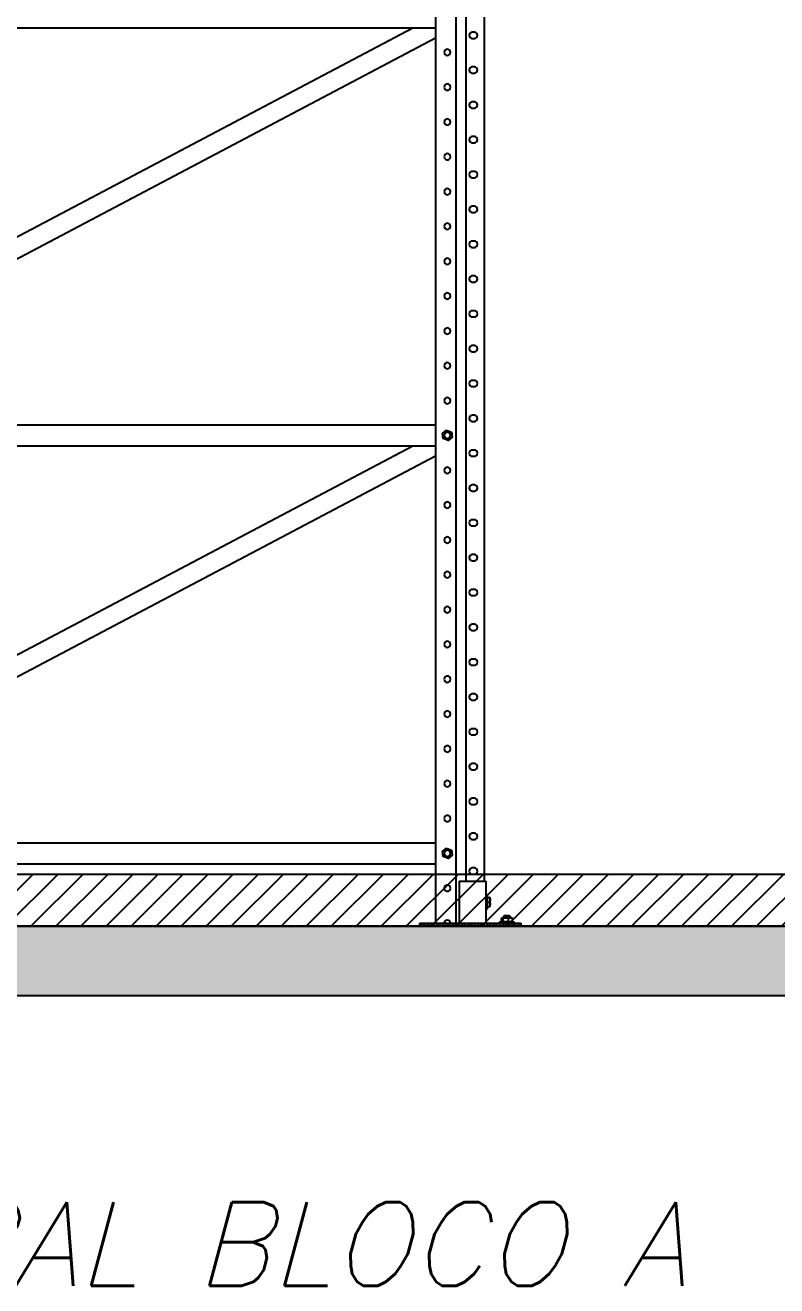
# Model space of a CAD drawing. Header units: millimetres. Extents: x 223 to 55669, y 510 to 13629.
# Drawn here: x 35617 to 36696, y 510 to 2320 of the extents above; entities that cross this region are included whole.
import ezdxf

# ---------------------------------------------------------------- set-up
doc = ezdxf.new("R2010")
doc.units = ezdxf.units.MM
doc.linetypes.add('LIN0', pattern=[0])
doc.layers.add('4 - TEXTO DE ESCALA E VISTA', color=2, linetype='Continuous')
doc.layers.add('arq_fina', color=30, linetype='Continuous')
doc.layers.add('MONTANTE', color=170, linetype='LIN0', lineweight=25)
doc.styles.add('ROMANS', font='romans.shx', dxfattribs={"oblique": 15, "height": 170})

# ---------------------------------------------------------------- blocks, each defined once
blk = doc.blocks.new('*U66')
at = {"layer": 'MONTANTE'}
h = blk.add_hatch(dxfattribs=at)
h.set_pattern_fill('ANSI31', color=256, angle=180)
h.set_pattern_definition([(45, (-29462.845, 38711.156), (-2.24506403, 2.24506403), [])])
h.paths.add_polyline_path([(-1330.3, 4.7), (-1185.3, 4.7), (-1185.3, 0), (-1330.3, 0)])
for p, q in [((-1277.6, 10954.8), (-1277.6, 64.7)), ((-1251.5, 10954.8), (-1251.5, 64.7)), ((-1237.1, 10954.8), (-1237.1, 4.7)), ((-1207.9, 10954.8), (-1207.9, 4.7)), ((-122.4, 1289.7), (-1207.9, 1289.7)), ((-122.4, 734.2), (-1175.6, 1289.7)), ((-154.7, 719.7), (-1207.9, 1275.3)), ((-122.4, 719.7), (-1207.9, 719.7)), ((-122.4, 689.7), (-1207.9, 689.7)), ((-122.4, 134.2), (-1175.6, 689.7)), ((-154.7, 119.7), (-1207.9, 675.3)), ((-122.4, 119.7), (-1207.9, 119.7)), ((-122.4, 89.7), (-1207.9, 89.7)), ((-1280.3, 64.7), (-1280.3, 4.7)), ((-1241.9, 64.7), (-1280.3, 64.7)), ((-1241.9, 64.7), (-1241.9, 4.7)), ((-1285.7, 41.1), (-1286.3, 37.9)), ((-1286.3, 28.4), (-1286.3, 41.1)), ((-1281.9, 41.1), (-1285.7, 41.1)), ((-1281.9, 45), (-1280.3, 45)), ((-1281.9, 45), (-1281.9, 24.5)), ((-1285.7, 28.4), (-1286.3, 28.4)), ((-1281.9, 34.7), (-1285.7, 34.7)), ((-1281.9, 28.4), (-1285.7, 28.4)), ((-1280.3, 24.5), (-1281.9, 24.5)), ((-1330.3, 4.7), (-1330.3, 0)), ((-1330.3, 4.7), (-1330.3, 0)), ((-1330.3, 4.7), (-1330.3, 0)), ((-1330.3, 4.7), (-1330.3, 0)), ((-1330.3, 4.7), (-1330.3, 0)), ((-1330.3, 4.7), (-1330.3, 0)), ((-1330.3, 4.7), (-1330.3, 0)), ((-1330.3, 4.7), (-1330.3, 0)), ((-1330.3, 4.7), (-1330.3, 0)), ((-1330.3, 4.7), (-1330.3, 0)), ((-1330.3, 4.7), (-1330.3, 0)), ((-1330.3, 4.7), (-1330.3, 0)), ((-1330.3, 4.7), (-1330.3, 0)), ((-1330.3, 4.7), (-1330.3, 0)), ((-1330.3, 4.7), (-1330.3, 0)), ((-1330.3, 4.7), (-1330.3, 0)), ((-1330.3, 4.7), (-1330.3, 0)), ((-1330.3, 4.7), (-1330.3, 0)), ((-1330.3, 4.7), (-1330.3, 0)), ((-1330.3, 4.7), (-1330.3, 0)), ((-1330.3, 4.7), (-1330.3, 0)), ((-1330.3, 4.7), (-1330.3, 0)), ((-1330.3, 4.7), (-1330.3, 0)), ((-1330.3, 4.7), (-1330.3, 0)), ((-1330.3, 4.7), (-1330.3, 0)), ((-1330.3, 4.7), (-1330.3, 0)), ((-1330.3, 4.7), (-1330.3, 0)), ((-1330.3, 4.7), (-1330.3, 0)), ((-1330.3, 4.7), (-1330.3, 0)), ((-1330.3, 4.7), (-1330.3, 0)), ((-1330.3, 4.7), (-1330.3, 0)), ((-1330.3, 4.7), (-1330.3, 0)), ((-1330.3, 4.7), (-1330.3, 0)), ((-1330.3, 4.7), (-1330.3, 0)), ((-1330.3, 4.7), (-1330.3, 0)), ((-1330.3, 4.7), (-1330.3, 0)), ((-1330.3, 4.7), (-1330.3, 0)), ((-1330.3, 4.7), (-1330.3, 0)), ((-1330.3, 4.7), (-1330.3, 0)), ((-1330.3, 4.7), (-1330.3, 0)), ((-1330.3, 4.7), (-1330.3, 0)), ((-1330.3, 4.7), (-1330.3, 0)), ((-1330.3, 4.7), (-1330.3, 0)), ((-1330.3, 4.7), (-1330.3, 0)), ((-1330.3, 4.7), (-1330.3, 0)), ((-1330.3, 4.7), (-1330.3, 0)), ((-1330.3, 4.7), (-1330.3, 0)), ((-1330.3, 4.7), (-1330.3, 0)), ((-1330.3, 4.7), (-1330.3, 0)), ((-1330.3, 4.7), (-1330.3, 0)), ((-1330.3, 4.7), (-1330.3, 0)), ((-1330.3, 4.7), (-1330.3, 0)), ((-1330.3, 4.7), (-1330.3, 0)), ((-1330.3, 4.7), (-1330.3, 0)), ((-1330.3, 4.7), (-1330.3, 0)), ((-1330.3, 4.7), (-1330.3, 0)), ((-1330.3, 4.7), (-1330.3, 0)), ((-1330.3, 4.7), (-1330.3, 0)), ((-1330.3, 4.7), (-1330.3, 0)), ((-1330.3, 4.7), (-1330.3, 0)), ((-1330.3, 4.7), (-1330.3, 0)), ((-1330.3, 4.7), (-1330.3, 0)), ((-1330.3, 4.7), (-1330.3, 0)), ((-1330.3, 4.7), (-1330.3, 0)), ((-1330.3, 4.7), (-1330.3, 0)), ((-1330.3, 4.7), (-1330.3, 0)), ((-1330.3, 4.7), (-1330.3, 0)), ((-1330.3, 4.7), (-1330.3, 0)), ((-1330.3, 4.7), (-1330.3, 0)), ((-1330.3, 4.7), (-1330.3, 0)), ((-1330.3, 4.7), (-1330.3, 0)), ((-1330.3, 4.7), (-1330.3, 0)), ((-1330.3, 4.7), (-1330.3, 0)), ((-1330.3, 4.7), (-1330.3, 0)), ((-1330.3, 4.7), (-1330.3, 0)), ((-1330.3, 4.7), (-1330.3, 0)), ((-1330.3, 4.7), (-1330.3, 0)), ((-1330.3, 4.7), (-1330.3, 0)), ((-1330.3, 4.7), (-1330.3, 0)), ((-1330.3, 4.7), (-1330.3, 0)), ((-1330.3, 4.7), (-1330.3, 0)), ((-1330.3, 4.7), (-1330.3, 0)), ((-1330.3, 4.7), (-1330.3, 0)), ((-1330.3, 4.7), (-1330.3, 0)), ((-1330.3, 4.7), (-1330.3, 0)), ((-1330.3, 4.7), (-1330.3, 0)), ((-1330.3, 4.7), (-1330.3, 0)), ((-1330.3, 4.7), (-1330.3, 0)), ((-1330.3, 4.7), (-1330.3, 0)), ((-1330.3, 4.7), (-1330.3, 0)), ((-1330.3, 4.7), (-1330.3, 0)), ((-1330.3, 4.7), (-1330.3, 0)), ((-1330.3, 4.7), (-1330.3, 0)), ((-1330.3, 4.7), (-1330.3, 0)), ((-1330.3, 4.7), (-1330.3, 0)), ((-1330.3, 4.7), (-1330.3, 0)), ((-1330.3, 4.7), (-1330.3, 0)), ((-1330.3, 4.7), (-1330.3, 0)), ((-1330.3, 4.7), (-1330.3, 0)), ((-1330.3, 4.7), (-1330.3, 0)), ((-1330.3, 4.7), (-1330.3, 0)), ((-1330.3, 4.7), (-1330.3, 0)), ((-1330.3, 4.7), (-1330.3, 0)), ((-1330.3, 4.7), (-1330.3, 0)), ((-1330.3, 4.7), (-1330.3, 0)), ((-1330.3, 4.7), (-1330.3, 0)), ((-1330.3, 4.7), (-1330.3, 0)), ((-1330.3, 4.7), (-1330.3, 0)), ((-1330.3, 4.7), (-1330.3, 0)), ((-1330.3, 4.7), (-1330.3, 0)), ((-1330.3, 4.7), (-1330.3, 0)), ((-1330.3, 4.7), (-1330.3, 0)), ((-1330.3, 4.7), (-1330.3, 0)), ((-1330.3, 4.7), (-1330.3, 0)), ((-1330.3, 4.7), (-1330.3, 0)), ((-1330.3, 4.7), (-1330.3, 0)), ((-1330.3, 4.7), (-1330.3, 0)), ((-1330.3, 4.7), (-1330.3, 0)), ((-1330.3, 4.7), (-1330.3, 0)), ((-1330.3, 4.7), (-1330.3, 0)), ((-1330.3, 4.7), (-1330.3, 0)), ((-1330.3, 4.7), (-1330.3, 0)), ((-1330.3, 4.7), (-1330.3, 0)), ((-1330.3, 4.7), (-1330.3, 0)), ((-1330.3, 4.7), (-1330.3, 0)), ((-1330.3, 4.7), (-1330.3, 0)), ((-1330.3, 4.7), (-1330.3, 0)), ((-1330.3, 4.7), (-1330.3, 0)), ((-1330.3, 4.7), (-1330.3, 0)), ((-1330.3, 4.7), (-1330.3, 0)), ((-1330.3, 4.7), (-1330.3, 0)), ((-1330.3, 4.7), (-1330.3, 0)), ((-1330.3, 4.7), (-1330.3, 0)), ((-1330.3, 4.7), (-1330.3, 0)), ((-1330.3, 4.7), (-1330.3, 0)), ((-1330.3, 4.7), (-1330.3, 0)), ((-1330.3, 4.7), (-1330.3, 0)), ((-1330.3, 4.7), (-1330.3, 0)), ((-1330.3, 4.7), (-1330.3, 0)), ((-1330.3, 4.7), (-1330.3, 0)), ((-1330.3, 4.7), (-1330.3, 0)), ((-1330.3, 4.7), (-1330.3, 0)), ((-1330.3, 4.7), (-1330.3, 0)), ((-1330.3, 4.7), (-1330.3, 0)), ((-1330.3, 4.7), (-1330.3, 0)), ((-1330.3, 4.7), (-1330.3, 0)), ((-1330.3, 4.7), (-1330.3, 0)), ((-1330.3, 4.7), (-1330.3, 0)), ((-1330.3, 4.7), (-1330.3, 0)), ((-1330.3, 4.7), (-1330.3, 0)), ((-1330.3, 4.7), (-1330.3, 0)), ((-1330.3, 4.7), (-1330.3, 0)), ((-1330.3, 4.7), (-1330.3, 0)), ((-1330.3, 4.7), (-1330.3, 0)), ((-1330.3, 4.7), (-1330.3, 0)), ((-1330.3, 4.7), (-1330.3, 0)), ((-1330.3, 4.7), (-1330.3, 0)), ((-1330.3, 4.7), (-1330.3, 0)), ((-1330.3, 4.7), (-1330.3, 0)), ((-1330.3, 4.7), (-1330.3, 0)), ((-1330.3, 4.7), (-1330.3, 0)), ((-1330.3, 4.7), (-1330.3, 0)), ((-1330.3, 4.7), (-1330.3, 0)), ((-1330.3, 4.7), (-1330.3, 0)), ((-1330.3, 4.7), (-1330.3, 0)), ((-1330.3, 4.7), (-1330.3, 0)), ((-1330.3, 4.7), (-1330.3, 0)), ((-1330.3, 4.7), (-1330.3, 0)), ((-1330.3, 4.7), (-1330.3, 0)), ((-1330.3, 4.7), (-1330.3, 0)), ((-1330.3, 4.7), (-1330.3, 0)), ((-1330.3, 4.7), (-1330.3, 0)), ((-1330.3, 4.7), (-1330.3, 0)), ((-1330.3, 4.7), (-1330.3, 0)), ((-1330.3, 4.7), (-1330.3, 0)), ((-1330.3, 4.7), (-1330.3, 0)), ((-1330.3, 4.7), (-1330.3, 0)), ((-1330.3, 4.7), (-1330.3, 0)), ((-1330.3, 4.7), (-1330.3, 0)), ((-1330.3, 4.7), (-1330.3, 0)), ((-1330.3, 4.7), (-1330.3, 0)), ((-1330.3, 4.7), (-1330.3, 0)), ((-1330.3, 4.7), (-1330.3, 0)), ((-1330.3, 4.7), (-1330.3, 0)), ((-1330.3, 4.7), (-1330.3, 0)), ((-1330.3, 4.7), (-1330.3, 0)), ((-1330.3, 4.7), (-1330.3, 0)), ((-1330.3, 4.7), (-1330.3, 0)), ((-1330.3, 4.7), (-1330.3, 0)), ((-1330.3, 4.7), (-1330.3, 0)), ((-1330.3, 4.7), (-1330.3, 0)), ((-1330.3, 4.7), (-1330.3, 0)), ((-1330.3, 4.7), (-1330.3, 0)), ((-1330.3, 4.7), (-1330.3, 0)), ((-1330.3, 4.7), (-1330.3, 0)), ((-1330.3, 4.7), (-1330.3, 0)), ((-1330.3, 4.7), (-1330.3, 0)), ((-1330.3, 4.7), (-1330.3, 0)), ((-1330.3, 4.7), (-1330.3, 0)), ((-1330.3, 4.7), (-1330.3, 0)), ((-1330.3, 4.7), (-1330.3, 0)), ((-1330.3, 4.7), (-1330.3, 0)), ((-1330.3, 4.7), (-1330.3, 0)), ((-1330.3, 4.7), (-1330.3, 0)), ((-1330.3, 4.7), (-1330.3, 0)), ((-1330.3, 4.7), (-1330.3, 0)), ((-1330.3, 4.7), (-1330.3, 0)), ((-1330.3, 4.7), (-1330.3, 0)), ((-1330.3, 4.7), (-1330.3, 0)), ((-1330.3, 4.7), (-1330.3, 0)), ((-1330.3, 4.7), (-1330.3, 0)), ((-1330.3, 4.7), (-1330.3, 0)), ((-1330.3, 4.7), (-1330.3, 0)), ((-1330.3, 4.7), (-1330.3, 0)), ((-1330.3, 4.7), (-1330.3, 0)), ((-1330.3, 4.7), (-1330.3, 0)), ((-1330.3, 4.7), (-1330.3, 0)), ((-1330.3, 4.7), (-1330.3, 0)), ((-1330.3, 4.7), (-1330.3, 0)), ((-1330.3, 4.7), (-1330.3, 0)), ((-1330.3, 4.7), (-1330.3, 0)), ((-1330.3, 4.7), (-1330.3, 0)), ((-1330.3, 4.7), (-1330.3, 0)), ((-1330.3, 4.7), (-1330.3, 0)), ((-1330.3, 4.7), (-1330.3, 0)), ((-1330.3, 4.7), (-1330.3, 0)), ((-1330.3, 4.7), (-1330.3, 0)), ((-1330.3, 4.7), (-1330.3, 0)), ((-1330.3, 4.7), (-1330.3, 0)), ((-1330.3, 4.7), (-1330.3, 0)), ((-1330.3, 4.7), (-1330.3, 0)), ((-1330.3, 4.7), (-1330.3, 0)), ((-1330.3, 4.7), (-1330.3, 0)), ((-1330.3, 4.7), (-1330.3, 0)), ((-1330.3, 4.7), (-1330.3, 0)), ((-1330.3, 4.7), (-1330.3, 0)), ((-1330.3, 4.7), (-1330.3, 0)), ((-1330.3, 4.7), (-1330.3, 0)), ((-1330.3, 4.7), (-1330.3, 0)), ((-1330.3, 4.7), (-1330.3, 0)), ((-1330.3, 4.7), (-1330.3, 0)), ((-1330.3, 4.7), (-1330.3, 0)), ((-1330.3, 4.7), (-1330.3, 0)), ((-1330.3, 4.7), (-1330.3, 0)), ((-1330.3, 4.7), (-1330.3, 0)), ((-1330.3, 4.7), (-1330.3, 0)), ((-1330.3, 4.7), (-1330.3, 0)), ((-1330.3, 4.7), (-1330.3, 0)), ((-1330.3, 4.7), (-1330.3, 0)), ((-1330.3, 4.7), (-1330.3, 0)), ((-1330.3, 4.7), (-1330.3, 0)), ((-1330.3, 4.7), (-1330.3, 0)), ((-1330.3, 4.7), (-1330.3, 0)), ((-1330.3, 4.7), (-1330.3, 0)), ((-1330.3, 4.7), (-1330.3, 0)), ((-1330.3, 4.7), (-1330.3, 0)), ((-1330.3, 4.7), (-1330.3, 0)), ((-1330.3, 4.7), (-1330.3, 0)), ((-1330.3, 4.7), (-1330.3, 0)), ((-1330.3, 4.7), (-1330.3, 0)), ((-1330.3, 4.7), (-1330.3, 0)), ((-1330.3, 4.7), (-1330.3, 0)), ((-1330.3, 4.7), (-1330.3, 0)), ((-1330.3, 4.7), (-1330.3, 0)), ((-1330.3, 4.7), (-1330.3, 0)), ((-1330.3, 4.7), (-1330.3, 0)), ((-1330.3, 4.7), (-1330.3, 0)), ((-1330.3, 4.7), (-1330.3, 0)), ((-1330.3, 4.7), (-1330.3, 0)), ((-1330.3, 4.7), (-1330.3, 0)), ((-1330.3, 4.7), (-1330.3, 0)), ((-1330.3, 4.7), (-1330.3, 0)), ((-1330.3, 4.7), (-1330.3, 0)), ((-1330.3, 4.7), (-1330.3, 0)), ((-1330.3, 4.7), (-1330.3, 0)), ((-1330.3, 4.7), (-1330.3, 0)), ((-1330.3, 4.7), (-1330.3, 0)), ((-1330.3, 4.7), (-1330.3, 0)), ((-1330.3, 4.7), (-1330.3, 0)), ((-1330.3, 4.7), (-1330.3, 0)), ((-1330.3, 4.7), (-1330.3, 0)), ((-1330.3, 4.7), (-1330.3, 0)), ((-1330.3, 4.7), (-1330.3, 0)), ((-1330.3, 4.7), (-1330.3, 0)), ((-1330.3, 4.7), (-1330.3, 0)), ((-1330.3, 4.7), (-1330.3, 0)), ((-1330.3, 4.7), (-1330.3, 0)), ((-1330.3, 4.7), (-1330.3, 0)), ((-1330.3, 4.7), (-1330.3, 0)), ((-1330.3, 4.7), (-1330.3, 0)), ((-1330.3, 4.7), (-1330.3, 0)), ((-1330.3, 4.7), (-1330.3, 0)), ((-1330.3, 4.7), (-1330.3, 0)), ((-1330.3, 4.7), (-1330.3, 0)), ((-1330.3, 4.7), (-1330.3, 0)), ((-1330.3, 4.7), (-1330.3, 0)), ((-1330.3, 4.7), (-1330.3, 0)), ((-1330.3, 4.7), (-1330.3, 0)), ((-1330.3, 4.7), (-1330.3, 0)), ((-1330.3, 4.7), (-1330.3, 0)), ((-1330.3, 4.7), (-1330.3, 0)), ((-1330.3, 4.7), (-1330.3, 0)), ((-1330.3, 4.7), (-1330.3, 0)), ((-1330.3, 4.7), (-1330.3, 0)), ((-1330.3, 4.7), (-1330.3, 0)), ((-1330.3, 4.7), (-1330.3, 0)), ((-1330.3, 4.7), (-1330.3, 0)), ((-1330.3, 4.7), (-1330.3, 0)), ((-1330.3, 4.7), (-1330.3, 0)), ((-1330.3, 4.7), (-1330.3, 0)), ((-1330.3, 4.7), (-1330.3, 0)), ((-1330.3, 4.7), (-1330.3, 0)), ((-1330.3, 4.7), (-1330.3, 0)), ((-1330.3, 4.7), (-1330.3, 0)), ((-1330.3, 4.7), (-1330.3, 0)), ((-1330.3, 4.7), (-1330.3, 0)), ((-1330.3, 4.7), (-1330.3, 0)), ((-1330.3, 4.7), (-1330.3, 0)), ((-1330.3, 4.7), (-1330.3, 0)), ((-1330.3, 4.7), (-1330.3, 0)), ((-1330.3, 4.7), (-1330.3, 0)), ((-1330.3, 4.7), (-1330.3, 0)), ((-1330.3, 4.7), (-1330.3, 0)), ((-1330.3, 4.7), (-1330.3, 0)), ((-1185.3, 4.7), (-1330.3, 4.7)), ((-1330.3, 4.7), (-1330.3, 0)), ((-1330.3, 0), (-1185.3, 0)), ((-1320.7, 4.7), (-1320.7, 6.3)), ((-1299.9, 6.3), (-1320.7, 6.3)), ((-1318.3, 11.3), (-1315.4, 11.9)), ((-1317.2, 11.9), (-1318.3, 11.3)), ((-1318.3, 6.8), (-1318.3, 11.3)), ((-1317.4, 6.3), (-1318.3, 6.8)), ((-1318.3, 6.8), (-1315.4, 6.3)), ((-1303.4, 11.9), (-1317.2, 11.9)), ((-1315.4, 11.9), (-1312.5, 11.3)), ((-1315.4, 6.3), (-1312.5, 6.8)), ((-1315.1, 14.3), (-1313.7, 15.4)), ((-1315.1, 14.3), (-1305.5, 14.3)), ((-1315.1, 14.3), (-1315.1, 11.9)), ((-1306.9, 15.4), (-1313.7, 15.4)), ((-1312.5, 11.3), (-1308.5, 11.9)), ((-1312.5, 6.8), (-1312.5, 11.3)), ((-1312.5, 6.8), (-1308.5, 6.3)), ((-1308.5, 11.9), (-1304.5, 11.3)), ((-1308.5, 6.3), (-1304.5, 6.8)), ((-1306.9, 15.4), (-1305.5, 14.3)), ((-1305.5, 14.3), (-1305.5, 11.9)), ((-1304.5, 11.3), (-1303.4, 11.9)), ((-1304.5, 11.3), (-1304.5, 6.8)), ((-1304.5, 6.8), (-1303.4, 6.3)), ((-1303.4, 11.9), (-1302.3, 11.3)), ((-1302.3, 6.8), (-1303.2, 6.3)), ((-1302.3, 11.3), (-1302.3, 6.8)), ((-1299.9, 6.3), (-1299.9, 4.7)), ((-1185.3, 0), (-1185.3, 4.7)), ((-1185.3, 0), (-1185.3, 4.7)), ((-1185.3, 0), (-1185.3, 4.7)), ((-1185.3, 0), (-1185.3, 4.7)), ((-1185.3, 0), (-1185.3, 4.7)), ((-1185.3, 0), (-1185.3, 4.7)), ((-1185.3, 0), (-1185.3, 4.7)), ((-1185.3, 0), (-1185.3, 4.7)), ((-1185.3, 0), (-1185.3, 4.7)), ((-1185.3, 0), (-1185.3, 4.7)), ((-1185.3, 0), (-1185.3, 4.7)), ((-1185.3, 0), (-1185.3, 4.7)), ((-1185.3, 0), (-1185.3, 4.7)), ((-1185.3, 0), (-1185.3, 4.7)), ((-1185.3, 0), (-1185.3, 4.7)), ((-1185.3, 0), (-1185.3, 4.7)), ((-1185.3, 0), (-1185.3, 4.7)), ((-1185.3, 0), (-1185.3, 4.7)), ((-1185.3, 0), (-1185.3, 4.7)), ((-1185.3, 0), (-1185.3, 4.7)), ((-1185.3, 0), (-1185.3, 4.7)), ((-1185.3, 0), (-1185.3, 4.7)), ((-1185.3, 0), (-1185.3, 4.7)), ((-1185.3, 0), (-1185.3, 4.7)), ((-1185.3, 0), (-1185.3, 4.7)), ((-1185.3, 0), (-1185.3, 4.7)), ((-1185.3, 0), (-1185.3, 4.7)), ((-1185.3, 0), (-1185.3, 4.7)), ((-1185.3, 0), (-1185.3, 4.7)), ((-1185.3, 0), (-1185.3, 4.7)), ((-1185.3, 0), (-1185.3, 4.7)), ((-1185.3, 0), (-1185.3, 4.7)), ((-1185.3, 0), (-1185.3, 4.7)), ((-1185.3, 0), (-1185.3, 4.7)), ((-1185.3, 0), (-1185.3, 4.7)), ((-1185.3, 0), (-1185.3, 4.7)), ((-1185.3, 0), (-1185.3, 4.7)), ((-1185.3, 0), (-1185.3, 4.7)), ((-1185.3, 0), (-1185.3, 4.7)), ((-1185.3, 0), (-1185.3, 4.7)), ((-1185.3, 0), (-1185.3, 4.7)), ((-1185.3, 0), (-1185.3, 4.7)), ((-1185.3, 0), (-1185.3, 4.7)), ((-1185.3, 0), (-1185.3, 4.7)), ((-1185.3, 0), (-1185.3, 4.7)), ((-1185.3, 0), (-1185.3, 4.7)), ((-1185.3, 0), (-1185.3, 4.7)), ((-1185.3, 0), (-1185.3, 4.7)), ((-1185.3, 0), (-1185.3, 4.7)), ((-1185.3, 0), (-1185.3, 4.7)), ((-1185.3, 0), (-1185.3, 4.7)), ((-1185.3, 0), (-1185.3, 4.7)), ((-1185.3, 0), (-1185.3, 4.7)), ((-1185.3, 0), (-1185.3, 4.7)), ((-1185.3, 0), (-1185.3, 4.7)), ((-1185.3, 0), (-1185.3, 4.7)), ((-1185.3, 0), (-1185.3, 4.7)), ((-1185.3, 0), (-1185.3, 4.7)), ((-1185.3, 0), (-1185.3, 4.7)), ((-1185.3, 0), (-1185.3, 4.7)), ((-1185.3, 0), (-1185.3, 4.7)), ((-1185.3, 0), (-1185.3, 4.7)), ((-1185.3, 0), (-1185.3, 4.7)), ((-1185.3, 0), (-1185.3, 4.7)), ((-1185.3, 0), (-1185.3, 4.7)), ((-1185.3, 0), (-1185.3, 4.7)), ((-1185.3, 0), (-1185.3, 4.7)), ((-1185.3, 0), (-1185.3, 4.7)), ((-1185.3, 0), (-1185.3, 4.7)), ((-1185.3, 0), (-1185.3, 4.7)), ((-1185.3, 0), (-1185.3, 4.7)), ((-1185.3, 0), (-1185.3, 4.7)), ((-1185.3, 0), (-1185.3, 4.7)), ((-1185.3, 0), (-1185.3, 4.7)), ((-1185.3, 0), (-1185.3, 4.7)), ((-1185.3, 0), (-1185.3, 4.7)), ((-1185.3, 0), (-1185.3, 4.7)), ((-1185.3, 0), (-1185.3, 4.7)), ((-1185.3, 0), (-1185.3, 4.7)), ((-1185.3, 0), (-1185.3, 4.7)), ((-1185.3, 0), (-1185.3, 4.7)), ((-1185.3, 0), (-1185.3, 4.7)), ((-1185.3, 0), (-1185.3, 4.7)), ((-1185.3, 0), (-1185.3, 4.7)), ((-1185.3, 0), (-1185.3, 4.7)), ((-1185.3, 0), (-1185.3, 4.7)), ((-1185.3, 0), (-1185.3, 4.7)), ((-1185.3, 0), (-1185.3, 4.7)), ((-1185.3, 0), (-1185.3, 4.7)), ((-1185.3, 0), (-1185.3, 4.7)), ((-1185.3, 0), (-1185.3, 4.7)), ((-1185.3, 0), (-1185.3, 4.7)), ((-1185.3, 0), (-1185.3, 4.7)), ((-1185.3, 0), (-1185.3, 4.7)), ((-1185.3, 0), (-1185.3, 4.7)), ((-1185.3, 0), (-1185.3, 4.7)), ((-1185.3, 0), (-1185.3, 4.7)), ((-1185.3, 0), (-1185.3, 4.7)), ((-1185.3, 0), (-1185.3, 4.7)), ((-1185.3, 0), (-1185.3, 4.7)), ((-1185.3, 0), (-1185.3, 4.7)), ((-1185.3, 0), (-1185.3, 4.7)), ((-1185.3, 0), (-1185.3, 4.7)), ((-1185.3, 0), (-1185.3, 4.7)), ((-1185.3, 0), (-1185.3, 4.7)), ((-1185.3, 0), (-1185.3, 4.7)), ((-1185.3, 0), (-1185.3, 4.7)), ((-1185.3, 0), (-1185.3, 4.7)), ((-1185.3, 0), (-1185.3, 4.7)), ((-1185.3, 0), (-1185.3, 4.7)), ((-1185.3, 0), (-1185.3, 4.7)), ((-1185.3, 0), (-1185.3, 4.7)), ((-1185.3, 0), (-1185.3, 4.7)), ((-1185.3, 0), (-1185.3, 4.7)), ((-1185.3, 0), (-1185.3, 4.7)), ((-1185.3, 0), (-1185.3, 4.7)), ((-1185.3, 0), (-1185.3, 4.7)), ((-1185.3, 0), (-1185.3, 4.7)), ((-1185.3, 0), (-1185.3, 4.7)), ((-1185.3, 0), (-1185.3, 4.7)), ((-1185.3, 0), (-1185.3, 4.7)), ((-1185.3, 0), (-1185.3, 4.7)), ((-1185.3, 0), (-1185.3, 4.7)), ((-1185.3, 0), (-1185.3, 4.7)), ((-1185.3, 0), (-1185.3, 4.7)), ((-1185.3, 0), (-1185.3, 4.7)), ((-1185.3, 0), (-1185.3, 4.7)), ((-1185.3, 0), (-1185.3, 4.7)), ((-1185.3, 0), (-1185.3, 4.7)), ((-1185.3, 0), (-1185.3, 4.7)), ((-1185.3, 0), (-1185.3, 4.7)), ((-1185.3, 0), (-1185.3, 4.7)), ((-1185.3, 0), (-1185.3, 4.7)), ((-1185.3, 0), (-1185.3, 4.7)), ((-1185.3, 0), (-1185.3, 4.7)), ((-1185.3, 0), (-1185.3, 4.7)), ((-1185.3, 0), (-1185.3, 4.7)), ((-1185.3, 0), (-1185.3, 4.7)), ((-1185.3, 0), (-1185.3, 4.7)), ((-1185.3, 0), (-1185.3, 4.7)), ((-1185.3, 0), (-1185.3, 4.7)), ((-1185.3, 0), (-1185.3, 4.7)), ((-1185.3, 0), (-1185.3, 4.7)), ((-1185.3, 0), (-1185.3, 4.7)), ((-1185.3, 0), (-1185.3, 4.7)), ((-1185.3, 0), (-1185.3, 4.7)), ((-1185.3, 0), (-1185.3, 4.7)), ((-1185.3, 0), (-1185.3, 4.7)), ((-1185.3, 0), (-1185.3, 4.7)), ((-1185.3, 0), (-1185.3, 4.7)), ((-1185.3, 0), (-1185.3, 4.7)), ((-1185.3, 0), (-1185.3, 4.7)), ((-1185.3, 0), (-1185.3, 4.7)), ((-1185.3, 0), (-1185.3, 4.7)), ((-1185.3, 0), (-1185.3, 4.7)), ((-1185.3, 0), (-1185.3, 4.7)), ((-1185.3, 0), (-1185.3, 4.7)), ((-1185.3, 0), (-1185.3, 4.7)), ((-1185.3, 0), (-1185.3, 4.7)), ((-1185.3, 0), (-1185.3, 4.7)), ((-1185.3, 0), (-1185.3, 4.7)), ((-1185.3, 0), (-1185.3, 4.7)), ((-1185.3, 0), (-1185.3, 4.7)), ((-1185.3, 0), (-1185.3, 4.7)), ((-1185.3, 0), (-1185.3, 4.7)), ((-1185.3, 0), (-1185.3, 4.7)), ((-1185.3, 0), (-1185.3, 4.7)), ((-1185.3, 0), (-1185.3, 4.7)), ((-1185.3, 0), (-1185.3, 4.7)), ((-1185.3, 0), (-1185.3, 4.7)), ((-1185.3, 0), (-1185.3, 4.7)), ((-1185.3, 0), (-1185.3, 4.7)), ((-1185.3, 0), (-1185.3, 4.7)), ((-1185.3, 0), (-1185.3, 4.7)), ((-1185.3, 0), (-1185.3, 4.7)), ((-1185.3, 0), (-1185.3, 4.7)), ((-1185.3, 0), (-1185.3, 4.7)), ((-1185.3, 0), (-1185.3, 4.7)), ((-1185.3, 0), (-1185.3, 4.7)), ((-1185.3, 0), (-1185.3, 4.7)), ((-1185.3, 0), (-1185.3, 4.7)), ((-1185.3, 0), (-1185.3, 4.7)), ((-1185.3, 0), (-1185.3, 4.7)), ((-1185.3, 0), (-1185.3, 4.7)), ((-1185.3, 0), (-1185.3, 4.7)), ((-1185.3, 0), (-1185.3, 4.7)), ((-1185.3, 0), (-1185.3, 4.7)), ((-1185.3, 0), (-1185.3, 4.7)), ((-1185.3, 0), (-1185.3, 4.7)), ((-1185.3, 0), (-1185.3, 4.7)), ((-1185.3, 0), (-1185.3, 4.7)), ((-1185.3, 0), (-1185.3, 4.7)), ((-1185.3, 0), (-1185.3, 4.7)), ((-1185.3, 0), (-1185.3, 4.7)), ((-1185.3, 0), (-1185.3, 4.7)), ((-1185.3, 0), (-1185.3, 4.7)), ((-1185.3, 0), (-1185.3, 4.7)), ((-1185.3, 0), (-1185.3, 4.7)), ((-1185.3, 0), (-1185.3, 4.7)), ((-1185.3, 0), (-1185.3, 4.7)), ((-1185.3, 0), (-1185.3, 4.7)), ((-1185.3, 0), (-1185.3, 4.7)), ((-1185.3, 0), (-1185.3, 4.7)), ((-1185.3, 0), (-1185.3, 4.7)), ((-1185.3, 0), (-1185.3, 4.7)), ((-1185.3, 0), (-1185.3, 4.7)), ((-1185.3, 0), (-1185.3, 4.7)), ((-1185.3, 0), (-1185.3, 4.7)), ((-1185.3, 0), (-1185.3, 4.7)), ((-1185.3, 0), (-1185.3, 4.7)), ((-1185.3, 0), (-1185.3, 4.7)), ((-1185.3, 0), (-1185.3, 4.7)), ((-1185.3, 0), (-1185.3, 4.7)), ((-1185.3, 0), (-1185.3, 4.7)), ((-1185.3, 0), (-1185.3, 4.7)), ((-1185.3, 0), (-1185.3, 4.7)), ((-1185.3, 0), (-1185.3, 4.7)), ((-1185.3, 0), (-1185.3, 4.7)), ((-1185.3, 0), (-1185.3, 4.7)), ((-1185.3, 0), (-1185.3, 4.7)), ((-1185.3, 0), (-1185.3, 4.7)), ((-1185.3, 0), (-1185.3, 4.7)), ((-1185.3, 0), (-1185.3, 4.7)), ((-1185.3, 0), (-1185.3, 4.7)), ((-1185.3, 0), (-1185.3, 4.7)), ((-1185.3, 0), (-1185.3, 4.7)), ((-1185.3, 0), (-1185.3, 4.7)), ((-1185.3, 0), (-1185.3, 4.7)), ((-1185.3, 0), (-1185.3, 4.7)), ((-1185.3, 0), (-1185.3, 4.7)), ((-1185.3, 0), (-1185.3, 4.7)), ((-1185.3, 0), (-1185.3, 4.7)), ((-1185.3, 0), (-1185.3, 4.7)), ((-1185.3, 0), (-1185.3, 4.7)), ((-1185.3, 0), (-1185.3, 4.7)), ((-1185.3, 0), (-1185.3, 4.7)), ((-1185.3, 0), (-1185.3, 4.7)), ((-1185.3, 0), (-1185.3, 4.7)), ((-1185.3, 0), (-1185.3, 4.7)), ((-1185.3, 0), (-1185.3, 4.7)), ((-1185.3, 0), (-1185.3, 4.7)), ((-1185.3, 0), (-1185.3, 4.7)), ((-1185.3, 0), (-1185.3, 4.7)), ((-1185.3, 0), (-1185.3, 4.7)), ((-1185.3, 0), (-1185.3, 4.7)), ((-1185.3, 0), (-1185.3, 4.7)), ((-1185.3, 0), (-1185.3, 4.7)), ((-1185.3, 0), (-1185.3, 4.7)), ((-1185.3, 0), (-1185.3, 4.7)), ((-1185.3, 0), (-1185.3, 4.7)), ((-1185.3, 0), (-1185.3, 4.7)), ((-1185.3, 0), (-1185.3, 4.7)), ((-1185.3, 0), (-1185.3, 4.7)), ((-1185.3, 0), (-1185.3, 4.7)), ((-1185.3, 0), (-1185.3, 4.7)), ((-1185.3, 0), (-1185.3, 4.7)), ((-1185.3, 0), (-1185.3, 4.7)), ((-1185.3, 0), (-1185.3, 4.7)), ((-1185.3, 0), (-1185.3, 4.7)), ((-1185.3, 0), (-1185.3, 4.7)), ((-1185.3, 0), (-1185.3, 4.7)), ((-1185.3, 0), (-1185.3, 4.7)), ((-1185.3, 0), (-1185.3, 4.7)), ((-1185.3, 0), (-1185.3, 4.7)), ((-1185.3, 0), (-1185.3, 4.7)), ((-1185.3, 0), (-1185.3, 4.7)), ((-1185.3, 0), (-1185.3, 4.7)), ((-1185.3, 0), (-1185.3, 4.7)), ((-1185.3, 0), (-1185.3, 4.7)), ((-1185.3, 0), (-1185.3, 4.7)), ((-1185.3, 0), (-1185.3, 4.7)), ((-1185.3, 0), (-1185.3, 4.7)), ((-1185.3, 0), (-1185.3, 4.7)), ((-1185.3, 0), (-1185.3, 4.7)), ((-1185.3, 0), (-1185.3, 4.7)), ((-1185.3, 0), (-1185.3, 4.7)), ((-1185.3, 0), (-1185.3, 4.7)), ((-1185.3, 0), (-1185.3, 4.7)), ((-1185.3, 0), (-1185.3, 4.7)), ((-1185.3, 0), (-1185.3, 4.7)), ((-1185.3, 0), (-1185.3, 4.7)), ((-1185.3, 0), (-1185.3, 4.7)), ((-1185.3, 0), (-1185.3, 4.7)), ((-1185.3, 0), (-1185.3, 4.7)), ((-1185.3, 0), (-1185.3, 4.7)), ((-1185.3, 0), (-1185.3, 4.7)), ((-1185.3, 0), (-1185.3, 4.7)), ((-1185.3, 0), (-1185.3, 4.7)), ((-1185.3, 0), (-1185.3, 4.7)), ((-1185.3, 0), (-1185.3, 4.7)), ((-1185.3, 0), (-1185.3, 4.7)), ((-1185.3, 0), (-1185.3, 4.7)), ((-1185.3, 0), (-1185.3, 4.7)), ((-1185.3, 0), (-1185.3, 4.7)), ((-1185.3, 0), (-1185.3, 4.7)), ((-1185.3, 0), (-1185.3, 4.7)), ((-1185.3, 0), (-1185.3, 4.7)), ((-1185.3, 0), (-1185.3, 4.7)), ((-1185.3, 0), (-1185.3, 4.7)), ((-1185.3, 0), (-1185.3, 4.7)), ((-1185.3, 0), (-1185.3, 4.7)), ((-1185.3, 0), (-1185.3, 4.7)), ((-1185.3, 0), (-1185.3, 4.7)), ((-1185.3, 0), (-1185.3, 4.7)), ((-1185.3, 0), (-1185.3, 4.7)), ((-1185.3, 0), (-1185.3, 4.7)), ((-1185.3, 0), (-1185.3, 4.7)), ((-1185.3, 0), (-1185.3, 4.7)), ((-1185.3, 0), (-1185.3, 4.7)), ((-1185.3, 0), (-1185.3, 4.7)), ((-1185.3, 0), (-1185.3, 4.7)), ((-1185.3, 0), (-1185.3, 4.7)), ((-1185.3, 0), (-1185.3, 4.7)), ((-1185.3, 0), (-1185.3, 4.7)), ((-1185.3, 0), (-1185.3, 4.7)), ((-1185.3, 0), (-1185.3, 4.7)), ((-1185.3, 0), (-1185.3, 4.7)), ((-1185.3, 0), (-1185.3, 4.7)), ((-1185.3, 0), (-1185.3, 4.7)), ((-1185.3, 0), (-1185.3, 4.7)), ((-1185.3, 0), (-1185.3, 4.7)), ((-1185.3, 0), (-1185.3, 4.7)), ((-1185.3, 0), (-1185.3, 4.7)), ((-1185.3, 0), (-1185.3, 4.7)), ((-1185.3, 0), (-1185.3, 4.7))]:
    blk.add_line(p, q, dxfattribs=at)
for points in [[(-1260.7, 1274.7), (-1263.7, 1274.7, -1), (-1263.7, 1283.7), (-1260.7, 1283.7, -1)], [(-1260.7, 1224.7), (-1263.7, 1224.7, -1), (-1263.7, 1233.7), (-1260.7, 1233.7, -1)], [(-1260.7, 1174.7), (-1263.7, 1174.7, -1), (-1263.7, 1183.7), (-1260.7, 1183.7, -1)], [(-1260.7, 1124.7), (-1263.7, 1124.7, -1), (-1263.7, 1133.7), (-1260.7, 1133.7, -1)], [(-1260.7, 1074.7), (-1263.7, 1074.7, -1), (-1263.7, 1083.7), (-1260.7, 1083.7, -1)], [(-1260.7, 1024.7), (-1263.7, 1024.7, -1), (-1263.7, 1033.7), (-1260.7, 1033.7, -1)], [(-1260.7, 974.7), (-1263.7, 974.7, -1), (-1263.7, 983.7), (-1260.7, 983.7, -1)], [(-1260.7, 924.7), (-1263.7, 924.7, -1), (-1263.7, 933.7), (-1260.7, 933.7, -1)], [(-1260.7, 874.7), (-1263.7, 874.7, -1), (-1263.7, 883.7), (-1260.7, 883.7, -1)], [(-1260.7, 824.7), (-1263.7, 824.7, -1), (-1263.7, 833.7), (-1260.7, 833.7, -1)], [(-1260.7, 774.7), (-1263.7, 774.7, -1), (-1263.7, 783.7), (-1260.7, 783.7, -1)], [(-1260.7, 724.7), (-1263.7, 724.7, -1), (-1263.7, 733.7), (-1260.7, 733.7, -1)], [(-1260.7, 674.7), (-1263.7, 674.7, -1), (-1263.7, 683.7), (-1260.7, 683.7, -1)], [(-1260.7, 624.7), (-1263.7, 624.7, -1), (-1263.7, 633.7), (-1260.7, 633.7, -1)], [(-1260.7, 574.7), (-1263.7, 574.7, -1), (-1263.7, 583.7), (-1260.7, 583.7, -1)], [(-1260.7, 524.7), (-1263.7, 524.7, -1), (-1263.7, 533.7), (-1260.7, 533.7, -1)], [(-1260.7, 474.7), (-1263.7, 474.7, -1), (-1263.7, 483.7), (-1260.7, 483.7, -1)], [(-1260.7, 424.7), (-1263.7, 424.7, -1), (-1263.7, 433.7), (-1260.7, 433.7, -1)], [(-1260.7, 374.7), (-1263.7, 374.7, -1), (-1263.7, 383.7), (-1260.7, 383.7, -1)], [(-1260.7, 324.7), (-1263.7, 324.7, -1), (-1263.7, 333.7), (-1260.7, 333.7, -1)], [(-1260.7, 274.7), (-1263.7, 274.7, -1), (-1263.7, 283.7), (-1260.7, 283.7, -1)], [(-1260.7, 224.7), (-1263.7, 224.7, -1), (-1263.7, 233.7), (-1260.7, 233.7, -1)], [(-1260.7, 174.7), (-1263.7, 174.7, -1), (-1263.7, 183.7), (-1260.7, 183.7, -1)], [(-1260.7, 124.7), (-1263.7, 124.7, -1), (-1263.7, 133.7), (-1260.7, 133.7, -1)], [(-1260.7, 74.7), (-1263.7, 74.7, -1), (-1263.7, 83.7), (-1260.7, 83.7, -1)]]:
    blk.add_lwpolyline(points, format="xyb", close=True, dxfattribs=at)
for points in [[(-1223.9, 712), (-1230.7, 709.2), (-1231.7, 702), (-1225.9, 697.5), (-1219.1, 700.3), (-1218.1, 707.5), (-1223.9, 712)], [(-1223.9, 112), (-1230.7, 109.2), (-1231.7, 102), (-1225.9, 97.5), (-1219.1, 100.3), (-1218.1, 107.5), (-1223.9, 112)]]:
    blk.add_lwpolyline(points, dxfattribs=at)
for centre in [(-1224.9, 1254.7), (-1224.9, 1204.7), (-1224.9, 1154.7), (-1224.9, 1104.7), (-1224.9, 1054.7), (-1224.9, 1004.7), (-1224.9, 954.7), (-1224.9, 904.7), (-1224.9, 854.7), (-1224.9, 804.7), (-1224.9, 754.7), (-1224.9, 704.7), (-1224.9, 654.7), (-1224.9, 604.7), (-1224.9, 554.7), (-1224.9, 504.7), (-1224.9, 454.7), (-1224.9, 404.7), (-1224.9, 354.7), (-1224.9, 304.7), (-1224.9, 254.7), (-1224.9, 204.7), (-1224.9, 154.7), (-1224.9, 104.7), (-1224.9, 54.7)]:
    blk.add_circle(centre, 4.5, dxfattribs=at)
blk.add_arc((-1224.9, 4.7), 4.5, 0, 180, dxfattribs=at)
for points, knots in [([(-1286.3, 41.1), (-1286.3, 41.1), (-1286.3, 41.1), (-1286, 41.1), (-1285.7, 41.1)], [0, 0, 0, 0, 0.0702136, 1, 1, 1, 1]), ([(-1286.3, 37.9), (-1286.3, 37.8), (-1286.3, 36.8), (-1286, 35.7), (-1285.7, 34.7)], [0, 0, 0, 0, 0.070214, 1, 1, 1, 1]), ([(-1285.7, 34.7), (-1285.9, 33.9), (-1286.2, 32.9), (-1286.3, 31.8), (-1286.3, 31.6)], [0, 0, 0, 0, 0.7681507, 1, 1, 1, 1]), ([(-1286.3, 31.6), (-1286.2, 30.7), (-1286.1, 29.7), (-1285.8, 28.6), (-1285.7, 28.4)], [0, 0, 0, 0, 0.788999, 1, 1, 1, 1])]:
    blk.add_open_spline(points, degree=3, knots=knots, dxfattribs=at)
blk = doc.blocks.new('*U334')
blk.add_blockref('*U66', (145, -6477.375))
blk = doc.blocks.new('*U333')
at = {"color": 0, "linetype": 'ByBlock', "lineweight": -2, "transparency": 16777216}
blk.add_blockref('*U334', (-4900, 0), dxfattribs=at)

msp = doc.modelspace()

# ---------------------------------------------------------------- hatches: boundary and pattern name
at = {"transparency": 33554687}
h = msp.add_hatch(dxfattribs=at)
h.set_pattern_fill('AR-CONC', color=256, scale=1.1)
h.set_pattern_definition([(50, (33245.24, -12060.9), (200.4031, -17.533), [20.955, -230.505]), (355, (33245.24, -12060.9), (-38.7678, 210.1625), [16.764, -184.4046]), (100.45144, (33261.94, -12062.37), (161.6354, 192.6295), [17.809, -195.8993]), (46.1842, (33245.24, -12005.02), (298.187, -46.2466), [31.4325, -345.7575]), (96.6356, (33270.1, -12008.88), (261.1445, 272.1687), [26.7135, -293.8492]), (351.1842, (33245.24, -12005.02), (261.1445, 272.1687), [25.146, -276.6057]), (21, (33273.18, -12019), (166.7758, -112.4917), [20.955, -230.505]), (326, (33273.18, -12019), (67.9822, 202.6068), [16.764, -184.404]), (71.45144, (33287.08, -12028.37), (234.7581, 90.115), [17.809, -195.8989]), (37.5, (33245.24, -12060.904), (3.39746, 93.01054), [0, -182.1688, 0, -187.198, 0, -185.1025]), (7.5, (33245.24, -12060.9), (73.50163, 110.19863), [0, -106.7308, 0, -177.9778, 0, -70.5485]), (327.5, (33182.93, -12060.904), (149.14965, -6.30162), [0, -69.85, 0, -217.932, 0, -289.179]), (317.5, (33154.99, -12060.9), (162.9421, 27.96914), [0, -90.805, 0, -144.7292, 0, -205.359])])
h.paths.add_polyline_path([(223, 926), (55669.3, 926), (55669.3, 1026), (223, 1026), (223, 926)], is_closed=False)
at = {"layer": 'arq_fina'}
h = msp.add_hatch(dxfattribs=at)
h.set_pattern_fill('ANSI31', color=2, scale=8)
h.set_pattern_definition([(45, (40889.319, 3092.77), (-17.96051, 17.96051), [])])
h.paths.add_polyline_path([(31340.3, 1026), (41228.7, 1026), (41228.7, 1101), (31340.3, 1101), (31340.3, 1026)], is_closed=False)

# ---------------------------------------------------------------- linework, layer by layer
at = {"color": 2}
msp.add_lwpolyline([(31340.3, 1101), (41228.7, 1101), (41228.7, 1026), (31340.3, 1026)], close=True, dxfattribs=at)
msp.add_lwpolyline([(223, 1026), (55669.3, 1026), (55669.3, 926), (223, 926)], close=True)

# ---------------------------------------------------------------- block references
at = {"xscale": -1}
msp.add_blockref('*U333', (30243.4, 7503.4), dxfattribs=at)

# ---------------------------------------------------------------- texts
at = {"layer": '4 - TEXTO DE ESCALA E VISTA', "lineweight": -2, "ltscale": 2, "insert": (35601.4, 569.9), "char_height": 120, "width": 2844.312, "attachment_point": 5, "style": 'ROMANS'}
msp.add_mtext('VISTA LATERAL BLOCO A', dxfattribs=at)

doc.saveas('drawing.dxf')
